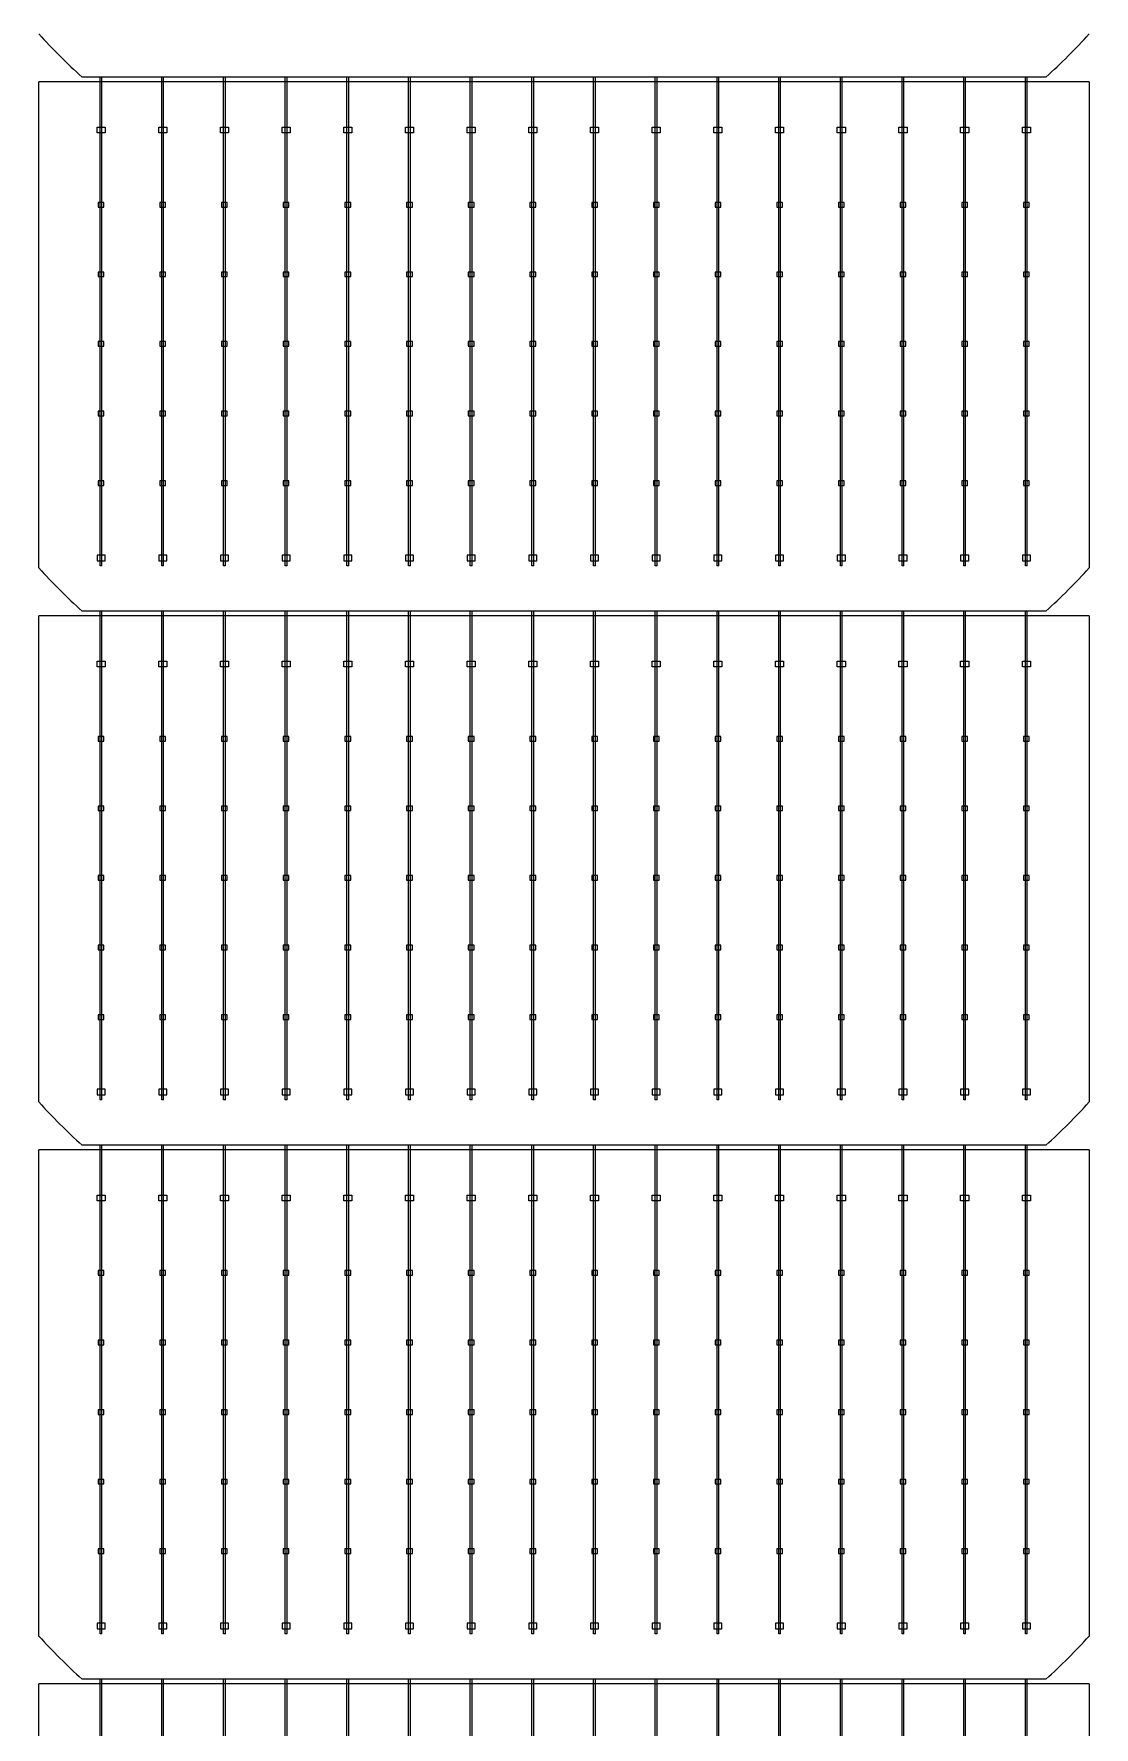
# Model space of a CAD drawing. Header units: millimetres. Extents: x 10297564 to 11610295, y -9287743 to -8409454.
# Drawn here: x 10668490 to 10669964, y -9205814 to -9203458 of the extents above; entities that cross this region are included whole.
import ezdxf

# ---------------------------------------------------------------- set-up
doc = ezdxf.new("R2010")
doc.units = ezdxf.units.MM
doc.header["$LTSCALE"] = 100
doc.layers.add('TEXTLINE', color=1, linetype='Continuous')

# ---------------------------------------------------------------- blocks, each defined once
blk = doc.blocks.new('635W')
for p, q in [((10686461.42, -10026053.94), (10686279.22, -10026053.94)), ((10686289.86, -10026137.94), (10686289.86, -10026053.13)), ((10686290.18, -10026137.94), (10686290.18, -10026053.13)), ((10686300.56, -10026137.94), (10686300.56, -10026053.13)), ((10686300.88, -10026137.94), (10686300.88, -10026053.13)), ((10686311.26, -10026137.94), (10686311.26, -10026053.13)), ((10686311.58, -10026137.94), (10686311.58, -10026053.13)), ((10686321.96, -10026137.94), (10686321.96, -10026053.13)), ((10686322.28, -10026137.94), (10686322.28, -10026053.13)), ((10686332.66, -10026137.94), (10686332.66, -10026053.13)), ((10686332.98, -10026137.94), (10686332.98, -10026053.13)), ((10686343.36, -10026137.94), (10686343.36, -10026053.13)), ((10686343.68, -10026137.94), (10686343.68, -10026053.13)), ((10686354.06, -10026137.94), (10686354.06, -10026053.13)), ((10686354.38, -10026137.94), (10686354.38, -10026053.13)), ((10686364.76, -10026137.94), (10686364.76, -10026053.13)), ((10686365.08, -10026137.94), (10686365.08, -10026053.13)), ((10686375.46, -10026137.94), (10686375.46, -10026053.13)), ((10686375.78, -10026137.94), (10686375.78, -10026053.13)), ((10686386.16, -10026137.94), (10686386.16, -10026053.13)), ((10686386.48, -10026137.94), (10686386.48, -10026053.13)), ((10686396.86, -10026137.94), (10686396.86, -10026053.13)), ((10686397.18, -10026137.94), (10686397.18, -10026053.13)), ((10686407.56, -10026137.94), (10686407.56, -10026053.13)), ((10686407.88, -10026137.94), (10686407.88, -10026053.13)), ((10686418.26, -10026137.94), (10686418.26, -10026053.13)), ((10686418.58, -10026137.94), (10686418.58, -10026053.13)), ((10686428.96, -10026137.94), (10686428.96, -10026053.13)), ((10686429.28, -10026137.94), (10686429.28, -10026053.13)), ((10686439.66, -10026137.94), (10686439.66, -10026053.13)), ((10686439.98, -10026137.94), (10686439.98, -10026053.13)), ((10686450.36, -10026137.94), (10686450.36, -10026053.13)), ((10686450.68, -10026137.94), (10686450.68, -10026053.13)), ((10686461.42, -10026146.61), (10686279.22, -10026146.61)), ((10686289.86, -10026230.61), (10686289.86, -10026145.81)), ((10686290.18, -10026230.61), (10686290.18, -10026145.81)), ((10686300.56, -10026230.61), (10686300.56, -10026145.81)), ((10686300.88, -10026230.61), (10686300.88, -10026145.81)), ((10686311.26, -10026230.61), (10686311.26, -10026145.81)), ((10686311.58, -10026230.61), (10686311.58, -10026145.81)), ((10686321.96, -10026230.61), (10686321.96, -10026145.81)), ((10686322.28, -10026230.61), (10686322.28, -10026145.81)), ((10686332.66, -10026230.61), (10686332.66, -10026145.81)), ((10686332.98, -10026230.61), (10686332.98, -10026145.81)), ((10686343.36, -10026230.61), (10686343.36, -10026145.81)), ((10686343.68, -10026230.61), (10686343.68, -10026145.81)), ((10686354.06, -10026230.61), (10686354.06, -10026145.81)), ((10686354.38, -10026230.61), (10686354.38, -10026145.81)), ((10686364.76, -10026230.61), (10686364.76, -10026145.81)), ((10686365.08, -10026230.61), (10686365.08, -10026145.81)), ((10686375.46, -10026230.61), (10686375.46, -10026145.81)), ((10686375.78, -10026230.61), (10686375.78, -10026145.81)), ((10686386.16, -10026230.61), (10686386.16, -10026145.81)), ((10686386.48, -10026230.61), (10686386.48, -10026145.81)), ((10686396.86, -10026230.61), (10686396.86, -10026145.81)), ((10686397.18, -10026230.61), (10686397.18, -10026145.81)), ((10686407.56, -10026230.61), (10686407.56, -10026145.81)), ((10686407.88, -10026230.61), (10686407.88, -10026145.81)), ((10686418.26, -10026230.61), (10686418.26, -10026145.81)), ((10686418.58, -10026230.61), (10686418.58, -10026145.81)), ((10686428.96, -10026230.61), (10686428.96, -10026145.81)), ((10686429.28, -10026230.61), (10686429.28, -10026145.81)), ((10686439.66, -10026230.61), (10686439.66, -10026145.81)), ((10686439.98, -10026230.61), (10686439.98, -10026145.81)), ((10686450.36, -10026230.61), (10686450.36, -10026145.81)), ((10686450.68, -10026230.61), (10686450.68, -10026145.81)), ((10686461.42, -10026239.29), (10686279.22, -10026239.29)), ((10686289.86, -10026323.29), (10686289.86, -10026238.48)), ((10686290.18, -10026323.29), (10686290.18, -10026238.48)), ((10686300.56, -10026323.29), (10686300.56, -10026238.48)), ((10686300.88, -10026323.29), (10686300.88, -10026238.48)), ((10686311.26, -10026323.29), (10686311.26, -10026238.48)), ((10686311.58, -10026323.29), (10686311.58, -10026238.48)), ((10686321.96, -10026323.29), (10686321.96, -10026238.48)), ((10686322.28, -10026323.29), (10686322.28, -10026238.48)), ((10686332.66, -10026323.29), (10686332.66, -10026238.48)), ((10686332.98, -10026323.29), (10686332.98, -10026238.48)), ((10686343.36, -10026323.29), (10686343.36, -10026238.48)), ((10686343.68, -10026323.29), (10686343.68, -10026238.48)), ((10686354.06, -10026323.29), (10686354.06, -10026238.48)), ((10686354.38, -10026323.29), (10686354.38, -10026238.48)), ((10686364.76, -10026323.29), (10686364.76, -10026238.48)), ((10686365.08, -10026323.29), (10686365.08, -10026238.48)), ((10686375.46, -10026323.29), (10686375.46, -10026238.48)), ((10686375.78, -10026323.29), (10686375.78, -10026238.48)), ((10686386.16, -10026323.29), (10686386.16, -10026238.48)), ((10686386.48, -10026323.29), (10686386.48, -10026238.48)), ((10686396.86, -10026323.29), (10686396.86, -10026238.48)), ((10686397.18, -10026323.29), (10686397.18, -10026238.48)), ((10686407.56, -10026323.29), (10686407.56, -10026238.48)), ((10686407.88, -10026323.29), (10686407.88, -10026238.48)), ((10686418.26, -10026323.29), (10686418.26, -10026238.48)), ((10686418.58, -10026323.29), (10686418.58, -10026238.48)), ((10686428.96, -10026323.29), (10686428.96, -10026238.48)), ((10686429.28, -10026323.29), (10686429.28, -10026238.48)), ((10686439.66, -10026323.29), (10686439.66, -10026238.48)), ((10686439.98, -10026323.29), (10686439.98, -10026238.48)), ((10686450.36, -10026323.29), (10686450.36, -10026238.48)), ((10686450.68, -10026323.29), (10686450.68, -10026238.48)), ((10686289.86, -10026415.96), (10686289.86, -10026331.16)), ((10686290.18, -10026415.96), (10686290.18, -10026331.16)), ((10686300.56, -10026415.96), (10686300.56, -10026331.16)), ((10686300.88, -10026415.96), (10686300.88, -10026331.16)), ((10686311.26, -10026415.96), (10686311.26, -10026331.16)), ((10686311.58, -10026415.96), (10686311.58, -10026331.16)), ((10686321.96, -10026415.96), (10686321.96, -10026331.16)), ((10686322.28, -10026415.96), (10686322.28, -10026331.16)), ((10686332.66, -10026415.96), (10686332.66, -10026331.16)), ((10686332.98, -10026415.96), (10686332.98, -10026331.16)), ((10686343.36, -10026415.96), (10686343.36, -10026331.16)), ((10686343.68, -10026415.96), (10686343.68, -10026331.16)), ((10686354.06, -10026415.96), (10686354.06, -10026331.16)), ((10686354.38, -10026415.96), (10686354.38, -10026331.16)), ((10686364.76, -10026415.96), (10686364.76, -10026331.16)), ((10686365.08, -10026415.96), (10686365.08, -10026331.16)), ((10686375.46, -10026415.96), (10686375.46, -10026331.16)), ((10686375.78, -10026415.96), (10686375.78, -10026331.16)), ((10686386.16, -10026415.96), (10686386.16, -10026331.16)), ((10686386.48, -10026415.96), (10686386.48, -10026331.16)), ((10686396.86, -10026415.96), (10686396.86, -10026331.16)), ((10686397.18, -10026415.96), (10686397.18, -10026331.16)), ((10686407.56, -10026415.96), (10686407.56, -10026331.16)), ((10686407.88, -10026415.96), (10686407.88, -10026331.16)), ((10686418.26, -10026415.96), (10686418.26, -10026331.16)), ((10686418.58, -10026415.96), (10686418.58, -10026331.16)), ((10686428.96, -10026415.96), (10686428.96, -10026331.16)), ((10686429.28, -10026415.96), (10686429.28, -10026331.16)), ((10686439.66, -10026415.96), (10686439.66, -10026331.16)), ((10686439.98, -10026415.96), (10686439.98, -10026331.16)), ((10686450.36, -10026415.96), (10686450.36, -10026331.16)), ((10686450.68, -10026415.96), (10686450.68, -10026331.16)), ((10686461.42, -10026331.96), (10686279.22, -10026331.96))]:
    blk.add_line(p, q)
for points in [[(10686279.22, -10026138.31), (10686279.22, -10026053.94)], [(10686453.92, -10026053.14), (10686286.73, -10026053.14)], [(10686461.42, -10026053.94), (10686461.42, -10026138.31)], [(10686290.18, -10026137.94), (10686289.86, -10026137.94)], [(10686300.88, -10026137.94), (10686300.56, -10026137.94)], [(10686311.58, -10026137.94), (10686311.26, -10026137.94)], [(10686322.28, -10026137.94), (10686321.96, -10026137.94)], [(10686332.98, -10026137.94), (10686332.66, -10026137.94)], [(10686343.68, -10026137.94), (10686343.36, -10026137.94)], [(10686354.38, -10026137.94), (10686354.06, -10026137.94)], [(10686365.08, -10026137.94), (10686364.76, -10026137.94)], [(10686375.78, -10026137.94), (10686375.46, -10026137.94)], [(10686386.48, -10026137.94), (10686386.16, -10026137.94)], [(10686397.18, -10026137.94), (10686396.86, -10026137.94)], [(10686407.88, -10026137.94), (10686407.56, -10026137.94)], [(10686418.58, -10026137.94), (10686418.26, -10026137.94)], [(10686429.28, -10026137.94), (10686428.96, -10026137.94)], [(10686439.98, -10026137.94), (10686439.66, -10026137.94)], [(10686450.68, -10026137.94), (10686450.36, -10026137.94)], [(10686279.22, -10026230.98), (10686279.22, -10026146.61)], [(10686453.92, -10026145.81), (10686286.73, -10026145.81)], [(10686461.42, -10026146.61), (10686461.42, -10026230.98)], [(10686290.18, -10026230.61), (10686289.86, -10026230.61)], [(10686300.88, -10026230.61), (10686300.56, -10026230.61)], [(10686311.58, -10026230.61), (10686311.26, -10026230.61)], [(10686322.28, -10026230.61), (10686321.96, -10026230.61)], [(10686332.98, -10026230.61), (10686332.66, -10026230.61)], [(10686343.68, -10026230.61), (10686343.36, -10026230.61)], [(10686354.38, -10026230.61), (10686354.06, -10026230.61)], [(10686365.08, -10026230.61), (10686364.76, -10026230.61)], [(10686375.78, -10026230.61), (10686375.46, -10026230.61)], [(10686386.48, -10026230.61), (10686386.16, -10026230.61)], [(10686397.18, -10026230.61), (10686396.86, -10026230.61)], [(10686407.88, -10026230.61), (10686407.56, -10026230.61)], [(10686418.58, -10026230.61), (10686418.26, -10026230.61)], [(10686429.28, -10026230.61), (10686428.96, -10026230.61)], [(10686439.98, -10026230.61), (10686439.66, -10026230.61)], [(10686450.68, -10026230.61), (10686450.36, -10026230.61)], [(10686279.22, -10026323.66), (10686279.22, -10026239.29)], [(10686453.92, -10026238.49), (10686286.73, -10026238.49)], [(10686461.42, -10026239.29), (10686461.42, -10026323.66)], [(10686290.18, -10026323.29), (10686289.86, -10026323.29)], [(10686300.88, -10026323.29), (10686300.56, -10026323.29)], [(10686311.58, -10026323.29), (10686311.26, -10026323.29)], [(10686322.28, -10026323.29), (10686321.96, -10026323.29)], [(10686332.98, -10026323.29), (10686332.66, -10026323.29)], [(10686343.68, -10026323.29), (10686343.36, -10026323.29)], [(10686354.38, -10026323.29), (10686354.06, -10026323.29)], [(10686365.08, -10026323.29), (10686364.76, -10026323.29)], [(10686375.78, -10026323.29), (10686375.46, -10026323.29)], [(10686386.48, -10026323.29), (10686386.16, -10026323.29)], [(10686397.18, -10026323.29), (10686396.86, -10026323.29)], [(10686407.88, -10026323.29), (10686407.56, -10026323.29)], [(10686418.58, -10026323.29), (10686418.26, -10026323.29)], [(10686429.28, -10026323.29), (10686428.96, -10026323.29)], [(10686439.98, -10026323.29), (10686439.66, -10026323.29)], [(10686450.68, -10026323.29), (10686450.36, -10026323.29)], [(10686453.92, -10026331.16), (10686286.73, -10026331.16)], [(10686279.22, -10026416.33), (10686279.22, -10026331.96)], [(10686461.42, -10026331.96), (10686461.42, -10026416.33)]]:
    blk.add_lwpolyline(points)
for points in [[(10686289.32, -10026062.81), (10686289.32, -10026061.81), (10686290.72, -10026061.81), (10686290.72, -10026062.81)], [(10686300.02, -10026062.81), (10686300.02, -10026061.81), (10686301.42, -10026061.81), (10686301.42, -10026062.81)], [(10686310.72, -10026062.81), (10686310.72, -10026061.81), (10686312.12, -10026061.81), (10686312.12, -10026062.81)], [(10686321.42, -10026062.81), (10686321.42, -10026061.81), (10686322.82, -10026061.81), (10686322.82, -10026062.81)], [(10686332.12, -10026062.81), (10686332.12, -10026061.81), (10686333.52, -10026061.81), (10686333.52, -10026062.81)], [(10686342.82, -10026062.81), (10686342.82, -10026061.81), (10686344.22, -10026061.81), (10686344.22, -10026062.81)], [(10686353.52, -10026062.81), (10686353.52, -10026061.81), (10686354.92, -10026061.81), (10686354.92, -10026062.81)], [(10686364.22, -10026062.81), (10686364.22, -10026061.81), (10686365.62, -10026061.81), (10686365.62, -10026062.81)], [(10686374.92, -10026062.81), (10686374.92, -10026061.81), (10686376.32, -10026061.81), (10686376.32, -10026062.81)], [(10686385.62, -10026062.81), (10686385.62, -10026061.81), (10686387.02, -10026061.81), (10686387.02, -10026062.81)], [(10686396.32, -10026062.81), (10686396.32, -10026061.81), (10686397.72, -10026061.81), (10686397.72, -10026062.81)], [(10686407.02, -10026062.81), (10686407.02, -10026061.81), (10686408.42, -10026061.81), (10686408.42, -10026062.81)], [(10686417.72, -10026062.81), (10686417.72, -10026061.81), (10686419.12, -10026061.81), (10686419.12, -10026062.81)], [(10686428.42, -10026062.81), (10686428.42, -10026061.81), (10686429.82, -10026061.81), (10686429.82, -10026062.81)], [(10686439.12, -10026062.81), (10686439.12, -10026061.81), (10686440.52, -10026061.81), (10686440.52, -10026062.81)], [(10686449.82, -10026062.81), (10686449.82, -10026061.81), (10686451.22, -10026061.81), (10686451.22, -10026062.81)], [(10686290.52, -10026074.88), (10686289.52, -10026074.88), (10686289.52, -10026075.68), (10686290.52, -10026075.68)], [(10686301.22, -10026074.88), (10686300.22, -10026074.88), (10686300.22, -10026075.68), (10686301.22, -10026075.68)], [(10686311.92, -10026074.88), (10686310.92, -10026074.88), (10686310.92, -10026075.68), (10686311.92, -10026075.68)], [(10686322.62, -10026074.88), (10686321.62, -10026074.88), (10686321.62, -10026075.68), (10686322.62, -10026075.68)], [(10686333.32, -10026074.88), (10686332.32, -10026074.88), (10686332.32, -10026075.68), (10686333.32, -10026075.68)], [(10686344.02, -10026074.88), (10686343.02, -10026074.88), (10686343.02, -10026075.68), (10686344.02, -10026075.68)], [(10686354.72, -10026074.88), (10686353.72, -10026074.88), (10686353.72, -10026075.68), (10686354.72, -10026075.68)], [(10686365.42, -10026074.88), (10686364.42, -10026074.88), (10686364.42, -10026075.68), (10686365.42, -10026075.68)], [(10686376.12, -10026074.88), (10686375.12, -10026074.88), (10686375.12, -10026075.68), (10686376.12, -10026075.68)], [(10686386.82, -10026074.88), (10686385.82, -10026074.88), (10686385.82, -10026075.68), (10686386.82, -10026075.68)], [(10686397.52, -10026074.88), (10686396.52, -10026074.88), (10686396.52, -10026075.68), (10686397.52, -10026075.68)], [(10686408.22, -10026074.88), (10686407.22, -10026074.88), (10686407.22, -10026075.68), (10686408.22, -10026075.68)], [(10686418.92, -10026074.88), (10686417.92, -10026074.88), (10686417.92, -10026075.68), (10686418.92, -10026075.68)], [(10686429.62, -10026074.88), (10686428.62, -10026074.88), (10686428.62, -10026075.68), (10686429.62, -10026075.68)], [(10686440.32, -10026074.88), (10686439.32, -10026074.88), (10686439.32, -10026075.68), (10686440.32, -10026075.68)], [(10686451.02, -10026074.88), (10686450.02, -10026074.88), (10686450.02, -10026075.68), (10686451.02, -10026075.68)], [(10686290.52, -10026086.96), (10686289.52, -10026086.96), (10686289.52, -10026087.76), (10686290.52, -10026087.76)], [(10686301.22, -10026086.96), (10686300.22, -10026086.96), (10686300.22, -10026087.76), (10686301.22, -10026087.76)], [(10686311.92, -10026086.96), (10686310.92, -10026086.96), (10686310.92, -10026087.76), (10686311.92, -10026087.76)], [(10686322.62, -10026086.96), (10686321.62, -10026086.96), (10686321.62, -10026087.76), (10686322.62, -10026087.76)], [(10686333.32, -10026086.96), (10686332.32, -10026086.96), (10686332.32, -10026087.76), (10686333.32, -10026087.76)], [(10686344.02, -10026086.96), (10686343.02, -10026086.96), (10686343.02, -10026087.76), (10686344.02, -10026087.76)], [(10686354.72, -10026086.96), (10686353.72, -10026086.96), (10686353.72, -10026087.76), (10686354.72, -10026087.76)], [(10686365.42, -10026086.96), (10686364.42, -10026086.96), (10686364.42, -10026087.76), (10686365.42, -10026087.76)], [(10686376.12, -10026086.96), (10686375.12, -10026086.96), (10686375.12, -10026087.76), (10686376.12, -10026087.76)], [(10686386.82, -10026086.96), (10686385.82, -10026086.96), (10686385.82, -10026087.76), (10686386.82, -10026087.76)], [(10686397.52, -10026086.96), (10686396.52, -10026086.96), (10686396.52, -10026087.76), (10686397.52, -10026087.76)], [(10686408.22, -10026086.96), (10686407.22, -10026086.96), (10686407.22, -10026087.76), (10686408.22, -10026087.76)], [(10686418.92, -10026086.96), (10686417.92, -10026086.96), (10686417.92, -10026087.76), (10686418.92, -10026087.76)], [(10686429.62, -10026086.96), (10686428.62, -10026086.96), (10686428.62, -10026087.76), (10686429.62, -10026087.76)], [(10686440.32, -10026086.96), (10686439.32, -10026086.96), (10686439.32, -10026087.76), (10686440.32, -10026087.76)], [(10686451.02, -10026086.96), (10686450.02, -10026086.96), (10686450.02, -10026087.76), (10686451.02, -10026087.76)], [(10686290.52, -10026099.04), (10686289.52, -10026099.04), (10686289.52, -10026099.84), (10686290.52, -10026099.84)], [(10686301.22, -10026099.04), (10686300.22, -10026099.04), (10686300.22, -10026099.84), (10686301.22, -10026099.84)], [(10686311.92, -10026099.04), (10686310.92, -10026099.04), (10686310.92, -10026099.84), (10686311.92, -10026099.84)], [(10686322.62, -10026099.04), (10686321.62, -10026099.04), (10686321.62, -10026099.84), (10686322.62, -10026099.84)], [(10686333.32, -10026099.04), (10686332.32, -10026099.04), (10686332.32, -10026099.84), (10686333.32, -10026099.84)], [(10686344.02, -10026099.04), (10686343.02, -10026099.04), (10686343.02, -10026099.84), (10686344.02, -10026099.84)], [(10686354.72, -10026099.04), (10686353.72, -10026099.04), (10686353.72, -10026099.84), (10686354.72, -10026099.84)], [(10686365.42, -10026099.04), (10686364.42, -10026099.04), (10686364.42, -10026099.84), (10686365.42, -10026099.84)], [(10686376.12, -10026099.04), (10686375.12, -10026099.04), (10686375.12, -10026099.84), (10686376.12, -10026099.84)], [(10686386.82, -10026099.04), (10686385.82, -10026099.04), (10686385.82, -10026099.84), (10686386.82, -10026099.84)], [(10686397.52, -10026099.04), (10686396.52, -10026099.04), (10686396.52, -10026099.84), (10686397.52, -10026099.84)], [(10686408.22, -10026099.04), (10686407.22, -10026099.04), (10686407.22, -10026099.84), (10686408.22, -10026099.84)], [(10686418.92, -10026099.04), (10686417.92, -10026099.04), (10686417.92, -10026099.84), (10686418.92, -10026099.84)], [(10686429.62, -10026099.04), (10686428.62, -10026099.04), (10686428.62, -10026099.84), (10686429.62, -10026099.84)], [(10686440.32, -10026099.04), (10686439.32, -10026099.04), (10686439.32, -10026099.84), (10686440.32, -10026099.84)], [(10686451.02, -10026099.04), (10686450.02, -10026099.04), (10686450.02, -10026099.84), (10686451.02, -10026099.84)], [(10686290.52, -10026111.12), (10686289.52, -10026111.12), (10686289.52, -10026111.92), (10686290.52, -10026111.92)], [(10686301.22, -10026111.12), (10686300.22, -10026111.12), (10686300.22, -10026111.92), (10686301.22, -10026111.92)], [(10686311.92, -10026111.12), (10686310.92, -10026111.12), (10686310.92, -10026111.92), (10686311.92, -10026111.92)], [(10686322.62, -10026111.12), (10686321.62, -10026111.12), (10686321.62, -10026111.92), (10686322.62, -10026111.92)], [(10686333.32, -10026111.12), (10686332.32, -10026111.12), (10686332.32, -10026111.92), (10686333.32, -10026111.92)], [(10686344.02, -10026111.12), (10686343.02, -10026111.12), (10686343.02, -10026111.92), (10686344.02, -10026111.92)], [(10686354.72, -10026111.12), (10686353.72, -10026111.12), (10686353.72, -10026111.92), (10686354.72, -10026111.92)], [(10686365.42, -10026111.12), (10686364.42, -10026111.12), (10686364.42, -10026111.92), (10686365.42, -10026111.92)], [(10686376.12, -10026111.12), (10686375.12, -10026111.12), (10686375.12, -10026111.92), (10686376.12, -10026111.92)], [(10686386.82, -10026111.12), (10686385.82, -10026111.12), (10686385.82, -10026111.92), (10686386.82, -10026111.92)], [(10686397.52, -10026111.12), (10686396.52, -10026111.12), (10686396.52, -10026111.92), (10686397.52, -10026111.92)], [(10686408.22, -10026111.12), (10686407.22, -10026111.12), (10686407.22, -10026111.92), (10686408.22, -10026111.92)], [(10686418.92, -10026111.12), (10686417.92, -10026111.12), (10686417.92, -10026111.92), (10686418.92, -10026111.92)], [(10686429.62, -10026111.12), (10686428.62, -10026111.12), (10686428.62, -10026111.92), (10686429.62, -10026111.92)], [(10686440.32, -10026111.12), (10686439.32, -10026111.12), (10686439.32, -10026111.92), (10686440.32, -10026111.92)], [(10686451.02, -10026111.12), (10686450.02, -10026111.12), (10686450.02, -10026111.92), (10686451.02, -10026111.92)], [(10686290.52, -10026123.2), (10686289.52, -10026123.2), (10686289.52, -10026124), (10686290.52, -10026124)], [(10686301.22, -10026123.2), (10686300.22, -10026123.2), (10686300.22, -10026124), (10686301.22, -10026124)], [(10686311.92, -10026123.2), (10686310.92, -10026123.2), (10686310.92, -10026124), (10686311.92, -10026124)], [(10686322.62, -10026123.2), (10686321.62, -10026123.2), (10686321.62, -10026124), (10686322.62, -10026124)], [(10686333.32, -10026123.2), (10686332.32, -10026123.2), (10686332.32, -10026124), (10686333.32, -10026124)], [(10686344.02, -10026123.2), (10686343.02, -10026123.2), (10686343.02, -10026124), (10686344.02, -10026124)], [(10686354.72, -10026123.2), (10686353.72, -10026123.2), (10686353.72, -10026124), (10686354.72, -10026124)], [(10686365.42, -10026123.2), (10686364.42, -10026123.2), (10686364.42, -10026124), (10686365.42, -10026124)], [(10686376.12, -10026123.2), (10686375.12, -10026123.2), (10686375.12, -10026124), (10686376.12, -10026124)], [(10686386.82, -10026123.2), (10686385.82, -10026123.2), (10686385.82, -10026124), (10686386.82, -10026124)], [(10686397.52, -10026123.2), (10686396.52, -10026123.2), (10686396.52, -10026124), (10686397.52, -10026124)], [(10686408.22, -10026123.2), (10686407.22, -10026123.2), (10686407.22, -10026124), (10686408.22, -10026124)], [(10686418.92, -10026123.2), (10686417.92, -10026123.2), (10686417.92, -10026124), (10686418.92, -10026124)], [(10686429.62, -10026123.2), (10686428.62, -10026123.2), (10686428.62, -10026124), (10686429.62, -10026124)], [(10686440.32, -10026123.2), (10686439.32, -10026123.2), (10686439.32, -10026124), (10686440.32, -10026124)], [(10686451.02, -10026123.2), (10686450.02, -10026123.2), (10686450.02, -10026124), (10686451.02, -10026124)], [(10686289.32, -10026136.07), (10686289.32, -10026137.07), (10686290.72, -10026137.07), (10686290.72, -10026136.07)], [(10686300.02, -10026136.07), (10686300.02, -10026137.07), (10686301.42, -10026137.07), (10686301.42, -10026136.07)], [(10686310.72, -10026136.07), (10686310.72, -10026137.07), (10686312.12, -10026137.07), (10686312.12, -10026136.07)], [(10686321.42, -10026136.07), (10686321.42, -10026137.07), (10686322.82, -10026137.07), (10686322.82, -10026136.07)], [(10686332.12, -10026136.07), (10686332.12, -10026137.07), (10686333.52, -10026137.07), (10686333.52, -10026136.07)], [(10686342.82, -10026136.07), (10686342.82, -10026137.07), (10686344.22, -10026137.07), (10686344.22, -10026136.07)], [(10686353.52, -10026136.07), (10686353.52, -10026137.07), (10686354.92, -10026137.07), (10686354.92, -10026136.07)], [(10686364.22, -10026136.07), (10686364.22, -10026137.07), (10686365.62, -10026137.07), (10686365.62, -10026136.07)], [(10686374.92, -10026136.07), (10686374.92, -10026137.07), (10686376.32, -10026137.07), (10686376.32, -10026136.07)], [(10686385.62, -10026136.07), (10686385.62, -10026137.07), (10686387.02, -10026137.07), (10686387.02, -10026136.07)], [(10686396.32, -10026136.07), (10686396.32, -10026137.07), (10686397.72, -10026137.07), (10686397.72, -10026136.07)], [(10686407.02, -10026136.07), (10686407.02, -10026137.07), (10686408.42, -10026137.07), (10686408.42, -10026136.07)], [(10686417.72, -10026136.07), (10686417.72, -10026137.07), (10686419.12, -10026137.07), (10686419.12, -10026136.07)], [(10686428.42, -10026136.07), (10686428.42, -10026137.07), (10686429.82, -10026137.07), (10686429.82, -10026136.07)], [(10686439.12, -10026136.07), (10686439.12, -10026137.07), (10686440.52, -10026137.07), (10686440.52, -10026136.07)], [(10686449.82, -10026136.07), (10686449.82, -10026137.07), (10686451.22, -10026137.07), (10686451.22, -10026136.07)], [(10686289.32, -10026155.48), (10686289.32, -10026154.48), (10686290.72, -10026154.48), (10686290.72, -10026155.48)], [(10686300.02, -10026155.48), (10686300.02, -10026154.48), (10686301.42, -10026154.48), (10686301.42, -10026155.48)], [(10686310.72, -10026155.48), (10686310.72, -10026154.48), (10686312.12, -10026154.48), (10686312.12, -10026155.48)], [(10686321.42, -10026155.48), (10686321.42, -10026154.48), (10686322.82, -10026154.48), (10686322.82, -10026155.48)], [(10686332.12, -10026155.48), (10686332.12, -10026154.48), (10686333.52, -10026154.48), (10686333.52, -10026155.48)], [(10686342.82, -10026155.48), (10686342.82, -10026154.48), (10686344.22, -10026154.48), (10686344.22, -10026155.48)], [(10686353.52, -10026155.48), (10686353.52, -10026154.48), (10686354.92, -10026154.48), (10686354.92, -10026155.48)], [(10686364.22, -10026155.48), (10686364.22, -10026154.48), (10686365.62, -10026154.48), (10686365.62, -10026155.48)], [(10686374.92, -10026155.48), (10686374.92, -10026154.48), (10686376.32, -10026154.48), (10686376.32, -10026155.48)], [(10686385.62, -10026155.48), (10686385.62, -10026154.48), (10686387.02, -10026154.48), (10686387.02, -10026155.48)], [(10686396.32, -10026155.48), (10686396.32, -10026154.48), (10686397.72, -10026154.48), (10686397.72, -10026155.48)], [(10686407.02, -10026155.48), (10686407.02, -10026154.48), (10686408.42, -10026154.48), (10686408.42, -10026155.48)], [(10686417.72, -10026155.48), (10686417.72, -10026154.48), (10686419.12, -10026154.48), (10686419.12, -10026155.48)], [(10686428.42, -10026155.48), (10686428.42, -10026154.48), (10686429.82, -10026154.48), (10686429.82, -10026155.48)], [(10686439.12, -10026155.48), (10686439.12, -10026154.48), (10686440.52, -10026154.48), (10686440.52, -10026155.48)], [(10686449.82, -10026155.48), (10686449.82, -10026154.48), (10686451.22, -10026154.48), (10686451.22, -10026155.48)], [(10686290.52, -10026167.55), (10686289.52, -10026167.55), (10686289.52, -10026168.35), (10686290.52, -10026168.35)], [(10686301.22, -10026167.55), (10686300.22, -10026167.55), (10686300.22, -10026168.35), (10686301.22, -10026168.35)], [(10686311.92, -10026167.55), (10686310.92, -10026167.55), (10686310.92, -10026168.35), (10686311.92, -10026168.35)], [(10686322.62, -10026167.55), (10686321.62, -10026167.55), (10686321.62, -10026168.35), (10686322.62, -10026168.35)], [(10686333.32, -10026167.55), (10686332.32, -10026167.55), (10686332.32, -10026168.35), (10686333.32, -10026168.35)], [(10686344.02, -10026167.55), (10686343.02, -10026167.55), (10686343.02, -10026168.35), (10686344.02, -10026168.35)], [(10686354.72, -10026167.55), (10686353.72, -10026167.55), (10686353.72, -10026168.35), (10686354.72, -10026168.35)], [(10686365.42, -10026167.55), (10686364.42, -10026167.55), (10686364.42, -10026168.35), (10686365.42, -10026168.35)], [(10686376.12, -10026167.55), (10686375.12, -10026167.55), (10686375.12, -10026168.35), (10686376.12, -10026168.35)], [(10686386.82, -10026167.55), (10686385.82, -10026167.55), (10686385.82, -10026168.35), (10686386.82, -10026168.35)], [(10686397.52, -10026167.55), (10686396.52, -10026167.55), (10686396.52, -10026168.35), (10686397.52, -10026168.35)], [(10686408.22, -10026167.55), (10686407.22, -10026167.55), (10686407.22, -10026168.35), (10686408.22, -10026168.35)], [(10686418.92, -10026167.55), (10686417.92, -10026167.55), (10686417.92, -10026168.35), (10686418.92, -10026168.35)], [(10686429.62, -10026167.55), (10686428.62, -10026167.55), (10686428.62, -10026168.35), (10686429.62, -10026168.35)], [(10686440.32, -10026167.55), (10686439.32, -10026167.55), (10686439.32, -10026168.35), (10686440.32, -10026168.35)], [(10686451.02, -10026167.55), (10686450.02, -10026167.55), (10686450.02, -10026168.35), (10686451.02, -10026168.35)], [(10686290.52, -10026179.63), (10686289.52, -10026179.63), (10686289.52, -10026180.43), (10686290.52, -10026180.43)], [(10686301.22, -10026179.63), (10686300.22, -10026179.63), (10686300.22, -10026180.43), (10686301.22, -10026180.43)], [(10686311.92, -10026179.63), (10686310.92, -10026179.63), (10686310.92, -10026180.43), (10686311.92, -10026180.43)], [(10686322.62, -10026179.63), (10686321.62, -10026179.63), (10686321.62, -10026180.43), (10686322.62, -10026180.43)], [(10686333.32, -10026179.63), (10686332.32, -10026179.63), (10686332.32, -10026180.43), (10686333.32, -10026180.43)], [(10686344.02, -10026179.63), (10686343.02, -10026179.63), (10686343.02, -10026180.43), (10686344.02, -10026180.43)], [(10686354.72, -10026179.63), (10686353.72, -10026179.63), (10686353.72, -10026180.43), (10686354.72, -10026180.43)], [(10686365.42, -10026179.63), (10686364.42, -10026179.63), (10686364.42, -10026180.43), (10686365.42, -10026180.43)], [(10686376.12, -10026179.63), (10686375.12, -10026179.63), (10686375.12, -10026180.43), (10686376.12, -10026180.43)], [(10686386.82, -10026179.63), (10686385.82, -10026179.63), (10686385.82, -10026180.43), (10686386.82, -10026180.43)], [(10686397.52, -10026179.63), (10686396.52, -10026179.63), (10686396.52, -10026180.43), (10686397.52, -10026180.43)], [(10686408.22, -10026179.63), (10686407.22, -10026179.63), (10686407.22, -10026180.43), (10686408.22, -10026180.43)], [(10686418.92, -10026179.63), (10686417.92, -10026179.63), (10686417.92, -10026180.43), (10686418.92, -10026180.43)], [(10686429.62, -10026179.63), (10686428.62, -10026179.63), (10686428.62, -10026180.43), (10686429.62, -10026180.43)], [(10686440.32, -10026179.63), (10686439.32, -10026179.63), (10686439.32, -10026180.43), (10686440.32, -10026180.43)], [(10686451.02, -10026179.63), (10686450.02, -10026179.63), (10686450.02, -10026180.43), (10686451.02, -10026180.43)], [(10686290.52, -10026191.71), (10686289.52, -10026191.71), (10686289.52, -10026192.51), (10686290.52, -10026192.51)], [(10686301.22, -10026191.71), (10686300.22, -10026191.71), (10686300.22, -10026192.51), (10686301.22, -10026192.51)], [(10686311.92, -10026191.71), (10686310.92, -10026191.71), (10686310.92, -10026192.51), (10686311.92, -10026192.51)], [(10686322.62, -10026191.71), (10686321.62, -10026191.71), (10686321.62, -10026192.51), (10686322.62, -10026192.51)], [(10686333.32, -10026191.71), (10686332.32, -10026191.71), (10686332.32, -10026192.51), (10686333.32, -10026192.51)], [(10686344.02, -10026191.71), (10686343.02, -10026191.71), (10686343.02, -10026192.51), (10686344.02, -10026192.51)], [(10686354.72, -10026191.71), (10686353.72, -10026191.71), (10686353.72, -10026192.51), (10686354.72, -10026192.51)], [(10686365.42, -10026191.71), (10686364.42, -10026191.71), (10686364.42, -10026192.51), (10686365.42, -10026192.51)], [(10686376.12, -10026191.71), (10686375.12, -10026191.71), (10686375.12, -10026192.51), (10686376.12, -10026192.51)], [(10686386.82, -10026191.71), (10686385.82, -10026191.71), (10686385.82, -10026192.51), (10686386.82, -10026192.51)], [(10686397.52, -10026191.71), (10686396.52, -10026191.71), (10686396.52, -10026192.51), (10686397.52, -10026192.51)], [(10686408.22, -10026191.71), (10686407.22, -10026191.71), (10686407.22, -10026192.51), (10686408.22, -10026192.51)], [(10686418.92, -10026191.71), (10686417.92, -10026191.71), (10686417.92, -10026192.51), (10686418.92, -10026192.51)], [(10686429.62, -10026191.71), (10686428.62, -10026191.71), (10686428.62, -10026192.51), (10686429.62, -10026192.51)], [(10686440.32, -10026191.71), (10686439.32, -10026191.71), (10686439.32, -10026192.51), (10686440.32, -10026192.51)], [(10686451.02, -10026191.71), (10686450.02, -10026191.71), (10686450.02, -10026192.51), (10686451.02, -10026192.51)], [(10686290.52, -10026203.79), (10686289.52, -10026203.79), (10686289.52, -10026204.59), (10686290.52, -10026204.59)], [(10686301.22, -10026203.79), (10686300.22, -10026203.79), (10686300.22, -10026204.59), (10686301.22, -10026204.59)], [(10686311.92, -10026203.79), (10686310.92, -10026203.79), (10686310.92, -10026204.59), (10686311.92, -10026204.59)], [(10686322.62, -10026203.79), (10686321.62, -10026203.79), (10686321.62, -10026204.59), (10686322.62, -10026204.59)], [(10686333.32, -10026203.79), (10686332.32, -10026203.79), (10686332.32, -10026204.59), (10686333.32, -10026204.59)], [(10686344.02, -10026203.79), (10686343.02, -10026203.79), (10686343.02, -10026204.59), (10686344.02, -10026204.59)], [(10686354.72, -10026203.79), (10686353.72, -10026203.79), (10686353.72, -10026204.59), (10686354.72, -10026204.59)], [(10686365.42, -10026203.79), (10686364.42, -10026203.79), (10686364.42, -10026204.59), (10686365.42, -10026204.59)], [(10686376.12, -10026203.79), (10686375.12, -10026203.79), (10686375.12, -10026204.59), (10686376.12, -10026204.59)], [(10686386.82, -10026203.79), (10686385.82, -10026203.79), (10686385.82, -10026204.59), (10686386.82, -10026204.59)], [(10686397.52, -10026203.79), (10686396.52, -10026203.79), (10686396.52, -10026204.59), (10686397.52, -10026204.59)], [(10686408.22, -10026203.79), (10686407.22, -10026203.79), (10686407.22, -10026204.59), (10686408.22, -10026204.59)], [(10686418.92, -10026203.79), (10686417.92, -10026203.79), (10686417.92, -10026204.59), (10686418.92, -10026204.59)], [(10686429.62, -10026203.79), (10686428.62, -10026203.79), (10686428.62, -10026204.59), (10686429.62, -10026204.59)], [(10686440.32, -10026203.79), (10686439.32, -10026203.79), (10686439.32, -10026204.59), (10686440.32, -10026204.59)], [(10686451.02, -10026203.79), (10686450.02, -10026203.79), (10686450.02, -10026204.59), (10686451.02, -10026204.59)], [(10686290.52, -10026215.87), (10686289.52, -10026215.87), (10686289.52, -10026216.67), (10686290.52, -10026216.67)], [(10686301.22, -10026215.87), (10686300.22, -10026215.87), (10686300.22, -10026216.67), (10686301.22, -10026216.67)], [(10686311.92, -10026215.87), (10686310.92, -10026215.87), (10686310.92, -10026216.67), (10686311.92, -10026216.67)], [(10686322.62, -10026215.87), (10686321.62, -10026215.87), (10686321.62, -10026216.67), (10686322.62, -10026216.67)], [(10686333.32, -10026215.87), (10686332.32, -10026215.87), (10686332.32, -10026216.67), (10686333.32, -10026216.67)], [(10686344.02, -10026215.87), (10686343.02, -10026215.87), (10686343.02, -10026216.67), (10686344.02, -10026216.67)], [(10686354.72, -10026215.87), (10686353.72, -10026215.87), (10686353.72, -10026216.67), (10686354.72, -10026216.67)], [(10686365.42, -10026215.87), (10686364.42, -10026215.87), (10686364.42, -10026216.67), (10686365.42, -10026216.67)], [(10686376.12, -10026215.87), (10686375.12, -10026215.87), (10686375.12, -10026216.67), (10686376.12, -10026216.67)], [(10686386.82, -10026215.87), (10686385.82, -10026215.87), (10686385.82, -10026216.67), (10686386.82, -10026216.67)], [(10686397.52, -10026215.87), (10686396.52, -10026215.87), (10686396.52, -10026216.67), (10686397.52, -10026216.67)], [(10686408.22, -10026215.87), (10686407.22, -10026215.87), (10686407.22, -10026216.67), (10686408.22, -10026216.67)], [(10686418.92, -10026215.87), (10686417.92, -10026215.87), (10686417.92, -10026216.67), (10686418.92, -10026216.67)], [(10686429.62, -10026215.87), (10686428.62, -10026215.87), (10686428.62, -10026216.67), (10686429.62, -10026216.67)], [(10686440.32, -10026215.87), (10686439.32, -10026215.87), (10686439.32, -10026216.67), (10686440.32, -10026216.67)], [(10686451.02, -10026215.87), (10686450.02, -10026215.87), (10686450.02, -10026216.67), (10686451.02, -10026216.67)], [(10686289.32, -10026228.74), (10686289.32, -10026229.74), (10686290.72, -10026229.74), (10686290.72, -10026228.74)], [(10686300.02, -10026228.74), (10686300.02, -10026229.74), (10686301.42, -10026229.74), (10686301.42, -10026228.74)], [(10686310.72, -10026228.74), (10686310.72, -10026229.74), (10686312.12, -10026229.74), (10686312.12, -10026228.74)], [(10686321.42, -10026228.74), (10686321.42, -10026229.74), (10686322.82, -10026229.74), (10686322.82, -10026228.74)], [(10686332.12, -10026228.74), (10686332.12, -10026229.74), (10686333.52, -10026229.74), (10686333.52, -10026228.74)], [(10686342.82, -10026228.74), (10686342.82, -10026229.74), (10686344.22, -10026229.74), (10686344.22, -10026228.74)], [(10686353.52, -10026228.74), (10686353.52, -10026229.74), (10686354.92, -10026229.74), (10686354.92, -10026228.74)], [(10686364.22, -10026228.74), (10686364.22, -10026229.74), (10686365.62, -10026229.74), (10686365.62, -10026228.74)], [(10686374.92, -10026228.74), (10686374.92, -10026229.74), (10686376.32, -10026229.74), (10686376.32, -10026228.74)], [(10686385.62, -10026228.74), (10686385.62, -10026229.74), (10686387.02, -10026229.74), (10686387.02, -10026228.74)], [(10686396.32, -10026228.74), (10686396.32, -10026229.74), (10686397.72, -10026229.74), (10686397.72, -10026228.74)], [(10686407.02, -10026228.74), (10686407.02, -10026229.74), (10686408.42, -10026229.74), (10686408.42, -10026228.74)], [(10686417.72, -10026228.74), (10686417.72, -10026229.74), (10686419.12, -10026229.74), (10686419.12, -10026228.74)], [(10686428.42, -10026228.74), (10686428.42, -10026229.74), (10686429.82, -10026229.74), (10686429.82, -10026228.74)], [(10686439.12, -10026228.74), (10686439.12, -10026229.74), (10686440.52, -10026229.74), (10686440.52, -10026228.74)], [(10686449.82, -10026228.74), (10686449.82, -10026229.74), (10686451.22, -10026229.74), (10686451.22, -10026228.74)], [(10686289.32, -10026248.16), (10686289.32, -10026247.16), (10686290.72, -10026247.16), (10686290.72, -10026248.16)], [(10686300.02, -10026248.16), (10686300.02, -10026247.16), (10686301.42, -10026247.16), (10686301.42, -10026248.16)], [(10686310.72, -10026248.16), (10686310.72, -10026247.16), (10686312.12, -10026247.16), (10686312.12, -10026248.16)], [(10686321.42, -10026248.16), (10686321.42, -10026247.16), (10686322.82, -10026247.16), (10686322.82, -10026248.16)], [(10686332.12, -10026248.16), (10686332.12, -10026247.16), (10686333.52, -10026247.16), (10686333.52, -10026248.16)], [(10686342.82, -10026248.16), (10686342.82, -10026247.16), (10686344.22, -10026247.16), (10686344.22, -10026248.16)], [(10686353.52, -10026248.16), (10686353.52, -10026247.16), (10686354.92, -10026247.16), (10686354.92, -10026248.16)], [(10686364.22, -10026248.16), (10686364.22, -10026247.16), (10686365.62, -10026247.16), (10686365.62, -10026248.16)], [(10686374.92, -10026248.16), (10686374.92, -10026247.16), (10686376.32, -10026247.16), (10686376.32, -10026248.16)], [(10686385.62, -10026248.16), (10686385.62, -10026247.16), (10686387.02, -10026247.16), (10686387.02, -10026248.16)], [(10686396.32, -10026248.16), (10686396.32, -10026247.16), (10686397.72, -10026247.16), (10686397.72, -10026248.16)], [(10686407.02, -10026248.16), (10686407.02, -10026247.16), (10686408.42, -10026247.16), (10686408.42, -10026248.16)], [(10686417.72, -10026248.16), (10686417.72, -10026247.16), (10686419.12, -10026247.16), (10686419.12, -10026248.16)], [(10686428.42, -10026248.16), (10686428.42, -10026247.16), (10686429.82, -10026247.16), (10686429.82, -10026248.16)], [(10686439.12, -10026248.16), (10686439.12, -10026247.16), (10686440.52, -10026247.16), (10686440.52, -10026248.16)], [(10686449.82, -10026248.16), (10686449.82, -10026247.16), (10686451.22, -10026247.16), (10686451.22, -10026248.16)], [(10686290.52, -10026260.23), (10686289.52, -10026260.23), (10686289.52, -10026261.03), (10686290.52, -10026261.03)], [(10686301.22, -10026260.23), (10686300.22, -10026260.23), (10686300.22, -10026261.03), (10686301.22, -10026261.03)], [(10686311.92, -10026260.23), (10686310.92, -10026260.23), (10686310.92, -10026261.03), (10686311.92, -10026261.03)], [(10686322.62, -10026260.23), (10686321.62, -10026260.23), (10686321.62, -10026261.03), (10686322.62, -10026261.03)], [(10686333.32, -10026260.23), (10686332.32, -10026260.23), (10686332.32, -10026261.03), (10686333.32, -10026261.03)], [(10686344.02, -10026260.23), (10686343.02, -10026260.23), (10686343.02, -10026261.03), (10686344.02, -10026261.03)], [(10686354.72, -10026260.23), (10686353.72, -10026260.23), (10686353.72, -10026261.03), (10686354.72, -10026261.03)], [(10686365.42, -10026260.23), (10686364.42, -10026260.23), (10686364.42, -10026261.03), (10686365.42, -10026261.03)], [(10686376.12, -10026260.23), (10686375.12, -10026260.23), (10686375.12, -10026261.03), (10686376.12, -10026261.03)], [(10686386.82, -10026260.23), (10686385.82, -10026260.23), (10686385.82, -10026261.03), (10686386.82, -10026261.03)], [(10686397.52, -10026260.23), (10686396.52, -10026260.23), (10686396.52, -10026261.03), (10686397.52, -10026261.03)], [(10686408.22, -10026260.23), (10686407.22, -10026260.23), (10686407.22, -10026261.03), (10686408.22, -10026261.03)], [(10686418.92, -10026260.23), (10686417.92, -10026260.23), (10686417.92, -10026261.03), (10686418.92, -10026261.03)], [(10686429.62, -10026260.23), (10686428.62, -10026260.23), (10686428.62, -10026261.03), (10686429.62, -10026261.03)], [(10686440.32, -10026260.23), (10686439.32, -10026260.23), (10686439.32, -10026261.03), (10686440.32, -10026261.03)], [(10686451.02, -10026260.23), (10686450.02, -10026260.23), (10686450.02, -10026261.03), (10686451.02, -10026261.03)], [(10686290.52, -10026272.31), (10686289.52, -10026272.31), (10686289.52, -10026273.11), (10686290.52, -10026273.11)], [(10686301.22, -10026272.31), (10686300.22, -10026272.31), (10686300.22, -10026273.11), (10686301.22, -10026273.11)], [(10686311.92, -10026272.31), (10686310.92, -10026272.31), (10686310.92, -10026273.11), (10686311.92, -10026273.11)], [(10686322.62, -10026272.31), (10686321.62, -10026272.31), (10686321.62, -10026273.11), (10686322.62, -10026273.11)], [(10686333.32, -10026272.31), (10686332.32, -10026272.31), (10686332.32, -10026273.11), (10686333.32, -10026273.11)], [(10686344.02, -10026272.31), (10686343.02, -10026272.31), (10686343.02, -10026273.11), (10686344.02, -10026273.11)], [(10686354.72, -10026272.31), (10686353.72, -10026272.31), (10686353.72, -10026273.11), (10686354.72, -10026273.11)], [(10686365.42, -10026272.31), (10686364.42, -10026272.31), (10686364.42, -10026273.11), (10686365.42, -10026273.11)], [(10686376.12, -10026272.31), (10686375.12, -10026272.31), (10686375.12, -10026273.11), (10686376.12, -10026273.11)], [(10686386.82, -10026272.31), (10686385.82, -10026272.31), (10686385.82, -10026273.11), (10686386.82, -10026273.11)], [(10686397.52, -10026272.31), (10686396.52, -10026272.31), (10686396.52, -10026273.11), (10686397.52, -10026273.11)], [(10686408.22, -10026272.31), (10686407.22, -10026272.31), (10686407.22, -10026273.11), (10686408.22, -10026273.11)], [(10686418.92, -10026272.31), (10686417.92, -10026272.31), (10686417.92, -10026273.11), (10686418.92, -10026273.11)], [(10686429.62, -10026272.31), (10686428.62, -10026272.31), (10686428.62, -10026273.11), (10686429.62, -10026273.11)], [(10686440.32, -10026272.31), (10686439.32, -10026272.31), (10686439.32, -10026273.11), (10686440.32, -10026273.11)], [(10686451.02, -10026272.31), (10686450.02, -10026272.31), (10686450.02, -10026273.11), (10686451.02, -10026273.11)], [(10686290.52, -10026284.39), (10686289.52, -10026284.39), (10686289.52, -10026285.19), (10686290.52, -10026285.19)], [(10686301.22, -10026284.39), (10686300.22, -10026284.39), (10686300.22, -10026285.19), (10686301.22, -10026285.19)], [(10686311.92, -10026284.39), (10686310.92, -10026284.39), (10686310.92, -10026285.19), (10686311.92, -10026285.19)], [(10686322.62, -10026284.39), (10686321.62, -10026284.39), (10686321.62, -10026285.19), (10686322.62, -10026285.19)], [(10686333.32, -10026284.39), (10686332.32, -10026284.39), (10686332.32, -10026285.19), (10686333.32, -10026285.19)], [(10686344.02, -10026284.39), (10686343.02, -10026284.39), (10686343.02, -10026285.19), (10686344.02, -10026285.19)], [(10686354.72, -10026284.39), (10686353.72, -10026284.39), (10686353.72, -10026285.19), (10686354.72, -10026285.19)], [(10686365.42, -10026284.39), (10686364.42, -10026284.39), (10686364.42, -10026285.19), (10686365.42, -10026285.19)], [(10686376.12, -10026284.39), (10686375.12, -10026284.39), (10686375.12, -10026285.19), (10686376.12, -10026285.19)], [(10686386.82, -10026284.39), (10686385.82, -10026284.39), (10686385.82, -10026285.19), (10686386.82, -10026285.19)], [(10686397.52, -10026284.39), (10686396.52, -10026284.39), (10686396.52, -10026285.19), (10686397.52, -10026285.19)], [(10686408.22, -10026284.39), (10686407.22, -10026284.39), (10686407.22, -10026285.19), (10686408.22, -10026285.19)], [(10686418.92, -10026284.39), (10686417.92, -10026284.39), (10686417.92, -10026285.19), (10686418.92, -10026285.19)], [(10686429.62, -10026284.39), (10686428.62, -10026284.39), (10686428.62, -10026285.19), (10686429.62, -10026285.19)], [(10686440.32, -10026284.39), (10686439.32, -10026284.39), (10686439.32, -10026285.19), (10686440.32, -10026285.19)], [(10686451.02, -10026284.39), (10686450.02, -10026284.39), (10686450.02, -10026285.19), (10686451.02, -10026285.19)], [(10686290.52, -10026296.47), (10686289.52, -10026296.47), (10686289.52, -10026297.27), (10686290.52, -10026297.27)], [(10686301.22, -10026296.47), (10686300.22, -10026296.47), (10686300.22, -10026297.27), (10686301.22, -10026297.27)], [(10686311.92, -10026296.47), (10686310.92, -10026296.47), (10686310.92, -10026297.27), (10686311.92, -10026297.27)], [(10686322.62, -10026296.47), (10686321.62, -10026296.47), (10686321.62, -10026297.27), (10686322.62, -10026297.27)], [(10686333.32, -10026296.47), (10686332.32, -10026296.47), (10686332.32, -10026297.27), (10686333.32, -10026297.27)], [(10686344.02, -10026296.47), (10686343.02, -10026296.47), (10686343.02, -10026297.27), (10686344.02, -10026297.27)], [(10686354.72, -10026296.47), (10686353.72, -10026296.47), (10686353.72, -10026297.27), (10686354.72, -10026297.27)], [(10686365.42, -10026296.47), (10686364.42, -10026296.47), (10686364.42, -10026297.27), (10686365.42, -10026297.27)], [(10686376.12, -10026296.47), (10686375.12, -10026296.47), (10686375.12, -10026297.27), (10686376.12, -10026297.27)], [(10686386.82, -10026296.47), (10686385.82, -10026296.47), (10686385.82, -10026297.27), (10686386.82, -10026297.27)], [(10686397.52, -10026296.47), (10686396.52, -10026296.47), (10686396.52, -10026297.27), (10686397.52, -10026297.27)], [(10686408.22, -10026296.47), (10686407.22, -10026296.47), (10686407.22, -10026297.27), (10686408.22, -10026297.27)], [(10686418.92, -10026296.47), (10686417.92, -10026296.47), (10686417.92, -10026297.27), (10686418.92, -10026297.27)], [(10686429.62, -10026296.47), (10686428.62, -10026296.47), (10686428.62, -10026297.27), (10686429.62, -10026297.27)], [(10686440.32, -10026296.47), (10686439.32, -10026296.47), (10686439.32, -10026297.27), (10686440.32, -10026297.27)], [(10686451.02, -10026296.47), (10686450.02, -10026296.47), (10686450.02, -10026297.27), (10686451.02, -10026297.27)], [(10686290.52, -10026308.55), (10686289.52, -10026308.55), (10686289.52, -10026309.35), (10686290.52, -10026309.35)], [(10686301.22, -10026308.55), (10686300.22, -10026308.55), (10686300.22, -10026309.35), (10686301.22, -10026309.35)], [(10686311.92, -10026308.55), (10686310.92, -10026308.55), (10686310.92, -10026309.35), (10686311.92, -10026309.35)], [(10686322.62, -10026308.55), (10686321.62, -10026308.55), (10686321.62, -10026309.35), (10686322.62, -10026309.35)], [(10686333.32, -10026308.55), (10686332.32, -10026308.55), (10686332.32, -10026309.35), (10686333.32, -10026309.35)], [(10686344.02, -10026308.55), (10686343.02, -10026308.55), (10686343.02, -10026309.35), (10686344.02, -10026309.35)], [(10686354.72, -10026308.55), (10686353.72, -10026308.55), (10686353.72, -10026309.35), (10686354.72, -10026309.35)], [(10686365.42, -10026308.55), (10686364.42, -10026308.55), (10686364.42, -10026309.35), (10686365.42, -10026309.35)], [(10686376.12, -10026308.55), (10686375.12, -10026308.55), (10686375.12, -10026309.35), (10686376.12, -10026309.35)], [(10686386.82, -10026308.55), (10686385.82, -10026308.55), (10686385.82, -10026309.35), (10686386.82, -10026309.35)], [(10686397.52, -10026308.55), (10686396.52, -10026308.55), (10686396.52, -10026309.35), (10686397.52, -10026309.35)], [(10686408.22, -10026308.55), (10686407.22, -10026308.55), (10686407.22, -10026309.35), (10686408.22, -10026309.35)], [(10686418.92, -10026308.55), (10686417.92, -10026308.55), (10686417.92, -10026309.35), (10686418.92, -10026309.35)], [(10686429.62, -10026308.55), (10686428.62, -10026308.55), (10686428.62, -10026309.35), (10686429.62, -10026309.35)], [(10686440.32, -10026308.55), (10686439.32, -10026308.55), (10686439.32, -10026309.35), (10686440.32, -10026309.35)], [(10686451.02, -10026308.55), (10686450.02, -10026308.55), (10686450.02, -10026309.35), (10686451.02, -10026309.35)], [(10686289.32, -10026321.42), (10686289.32, -10026322.42), (10686290.72, -10026322.42), (10686290.72, -10026321.42)], [(10686300.02, -10026321.42), (10686300.02, -10026322.42), (10686301.42, -10026322.42), (10686301.42, -10026321.42)], [(10686310.72, -10026321.42), (10686310.72, -10026322.42), (10686312.12, -10026322.42), (10686312.12, -10026321.42)], [(10686321.42, -10026321.42), (10686321.42, -10026322.42), (10686322.82, -10026322.42), (10686322.82, -10026321.42)], [(10686332.12, -10026321.42), (10686332.12, -10026322.42), (10686333.52, -10026322.42), (10686333.52, -10026321.42)], [(10686342.82, -10026321.42), (10686342.82, -10026322.42), (10686344.22, -10026322.42), (10686344.22, -10026321.42)], [(10686353.52, -10026321.42), (10686353.52, -10026322.42), (10686354.92, -10026322.42), (10686354.92, -10026321.42)], [(10686364.22, -10026321.42), (10686364.22, -10026322.42), (10686365.62, -10026322.42), (10686365.62, -10026321.42)], [(10686374.92, -10026321.42), (10686374.92, -10026322.42), (10686376.32, -10026322.42), (10686376.32, -10026321.42)], [(10686385.62, -10026321.42), (10686385.62, -10026322.42), (10686387.02, -10026322.42), (10686387.02, -10026321.42)], [(10686396.32, -10026321.42), (10686396.32, -10026322.42), (10686397.72, -10026322.42), (10686397.72, -10026321.42)], [(10686407.02, -10026321.42), (10686407.02, -10026322.42), (10686408.42, -10026322.42), (10686408.42, -10026321.42)], [(10686417.72, -10026321.42), (10686417.72, -10026322.42), (10686419.12, -10026322.42), (10686419.12, -10026321.42)], [(10686428.42, -10026321.42), (10686428.42, -10026322.42), (10686429.82, -10026322.42), (10686429.82, -10026321.42)], [(10686439.12, -10026321.42), (10686439.12, -10026322.42), (10686440.52, -10026322.42), (10686440.52, -10026321.42)], [(10686449.82, -10026321.42), (10686449.82, -10026322.42), (10686451.22, -10026322.42), (10686451.22, -10026321.42)]]:
    blk.add_lwpolyline(points, close=True)
for centre, start, end in [((10686370.22, -10025962.14), 222.5369, 227.4631), ((10686370.42, -10025962.14), 312.5369, 317.4631), ((10686370.22, -10026054.81), 222.5369, 227.4631), ((10686370.42, -10026054.81), 312.5369, 317.4631), ((10686370.22, -10026147.49), 222.5369, 227.4631), ((10686370.42, -10026147.49), 312.5369, 317.4631), ((10686370.22, -10026240.16), 222.5369, 227.4631), ((10686370.42, -10026240.16), 312.5369, 317.4631)]:
    blk.add_arc(centre, 123.5, start, end)

msp = doc.modelspace()

# ---------------------------------------------------------------- wipeouts: each hides what was drawn before it
at = {"linetype": 'ByBlock'}
msp.add_wipeout([(10661157.3, -9184124), (10708842.1, -9184124), (10708842.1, -9214922.7), (10661157.3, -9214922.7)], dxfattribs=at).dxf.layer = 'TEXTLINE'

# ---------------------------------------------------------------- next in the draw order: block references
at = {"linetype": 'Continuous', "xscale": 8.019360487611644, "yscale": 8.019360487611644, "zscale": 8.019360487611644}
msp.add_blockref('635W', (-75028629, 71199016.2), dxfattribs=at)

doc.saveas('drawing.dxf')
